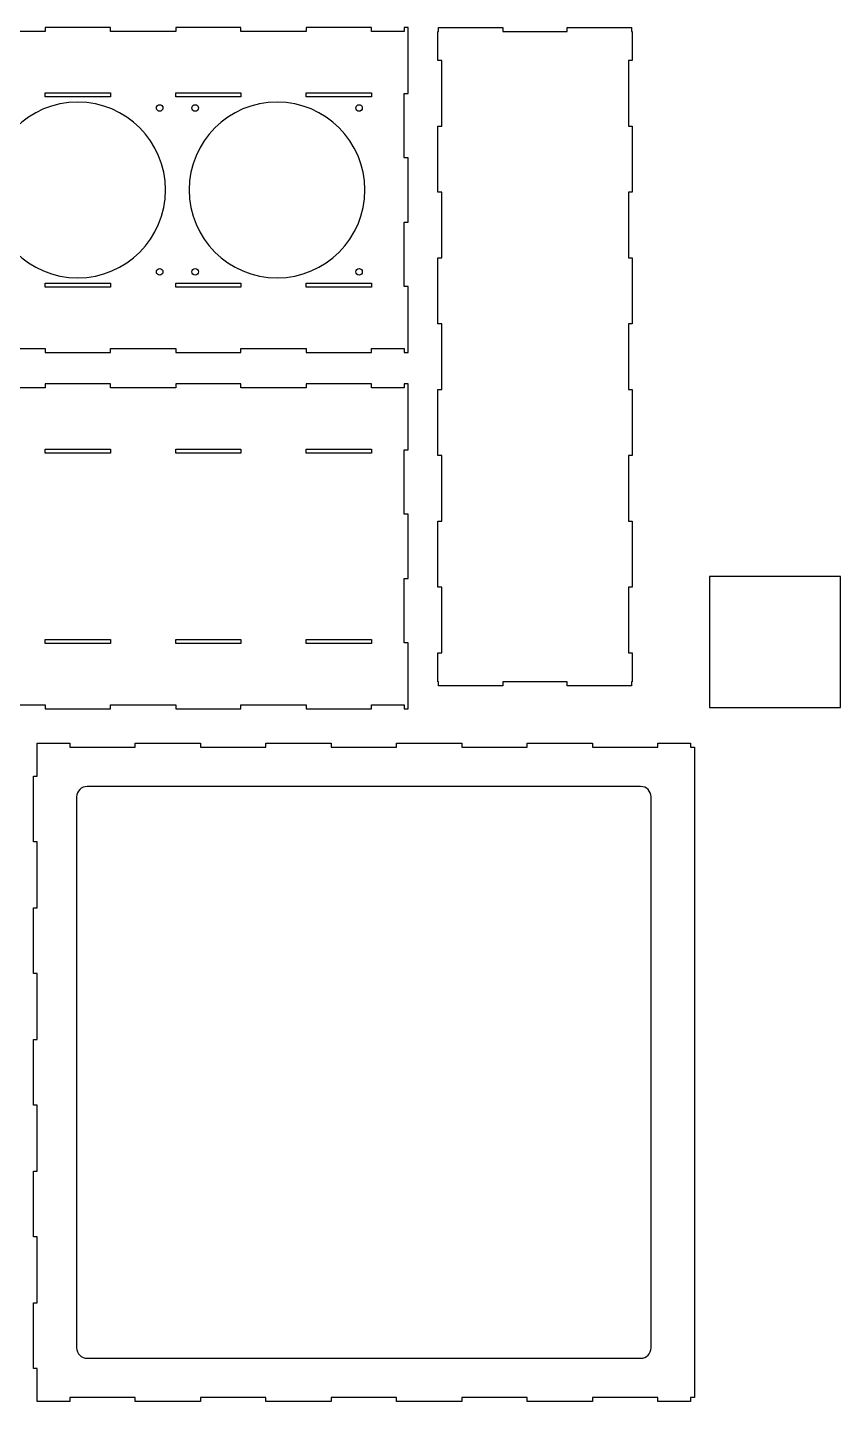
# Model space of a CAD drawing. Header units: millimetres. Extents: x -1160 to -32, y -819 to 758.
# Drawn here: x -652 to -32, y -819 to 229 of the extents above; entities that cross this region are included whole.
import ezdxf

# ---------------------------------------------------------------- set-up
doc = ezdxf.new("R2010")
doc.units = ezdxf.units.MM
doc.layers.add('Layer_1', color=7, linetype='Continuous')

msp = doc.modelspace()

# ---------------------------------------------------------------- linework, layer by layer
msp.add_lwpolyline([(-132, -290), (-32, -290), (-32, -190), (-132, -190)], close=True)
at = {"layer": 'Layer_1'}
for points, knots in [([(-364.6037, 225.6263), (-364.6037, 225.7763), (-364.6037, 228.4763), (-364.6037, 228.6263), (-364.4537, 228.6263), (-361.7537, 228.6263), (-361.6037, 228.6263), (-361.6037, 226.1105), (-361.6037, 180.8267), (-361.6037, 178.3109), (-361.7537, 178.3109), (-364.4537, 178.3109), (-364.6037, 178.3109), (-364.6037, 175.8586), (-364.6037, 131.7178), (-364.6037, 129.2655), (-364.4537, 129.2655), (-361.7537, 129.2655), (-361.6037, 129.2655), (-361.6037, 126.8132), (-361.6037, 82.6724), (-361.6037, 80.2201), (-361.7537, 80.2201), (-364.4537, 80.2201), (-364.6037, 80.2201), (-364.6037, 77.7678), (-364.6037, 33.627), (-364.6037, 31.1747), (-364.4537, 31.1747), (-361.7537, 31.1747), (-361.6037, 31.1747), (-361.6037, 28.6589), (-361.6037, -16.6249), (-361.6037, -19.1407), (-361.7537, -19.1407), (-364.4537, -19.1407), (-364.6037, -19.1407), (-364.6037, -18.9907), (-364.6037, -16.2907), (-364.6037, -16.1407), (-365.8487, -16.1407), (-388.2587, -16.1407), (-389.5037, -16.1407), (-389.5037, -16.2907), (-389.5037, -18.9907), (-389.5037, -19.1407), (-391.9937, -19.1407), (-436.8137, -19.1407), (-439.3037, -19.1407), (-439.3037, -18.9907), (-439.3037, -16.2907), (-439.3037, -16.1407), (-441.7937, -16.1407), (-486.6137, -16.1407), (-489.1037, -16.1407), (-489.1037, -16.2907), (-489.1037, -18.9907), (-489.1037, -19.1407), (-491.5937, -19.1407), (-536.4137, -19.1407), (-538.9037, -19.1407), (-538.9037, -18.9907), (-538.9037, -16.2907), (-538.9037, -16.1407), (-541.3937, -16.1407), (-586.2137, -16.1407), (-588.7037, -16.1407), (-588.7037, -16.2907), (-588.7037, -18.9907), (-588.7037, -19.1407), (-591.1937, -19.1407), (-636.0137, -19.1407), (-638.5037, -19.1407), (-638.5037, -18.9907), (-638.5037, -16.2907), (-638.5037, -16.1407), (-640.9937, -16.1407), (-685.8137, -16.1407), (-688.3037, -16.1407), (-688.3037, -16.2907), (-688.3037, -18.9907), (-688.3037, -19.1407), (-690.7937, -19.1407), (-735.6137, -19.1407), (-738.1037, -19.1407), (-738.1037, -18.9907), (-738.1037, -16.2907), (-738.1037, -16.1407), (-740.5937, -16.1407), (-785.4137, -16.1407), (-787.9037, -16.1407), (-787.9037, -16.2907), (-787.9037, -18.9907), (-787.9037, -19.1407), (-790.3937, -19.1407), (-835.2137, -19.1407), (-837.7037, -19.1407), (-837.7037, -18.9907), (-837.7037, -16.2907), (-837.7037, -16.1407), (-838.9487, -16.1407), (-861.3587, -16.1407), (-862.6037, -16.1407), (-862.6037, -16.2907), (-862.6037, -18.9907), (-862.6037, -19.1407), (-862.7537, -19.1407), (-865.4537, -19.1407), (-865.6037, -19.1407), (-865.6037, -16.6249), (-865.6037, 28.6589), (-865.6037, 31.1747), (-865.4537, 31.1747), (-862.7537, 31.1747), (-862.6037, 31.1747), (-862.6037, 33.627), (-862.6037, 77.7678), (-862.6037, 80.2201), (-862.7537, 80.2201), (-865.4537, 80.2201), (-865.6037, 80.2201), (-865.6037, 82.6724), (-865.6037, 126.8132), (-865.6037, 129.2655), (-865.4537, 129.2655), (-862.7537, 129.2655), (-862.6037, 129.2655), (-862.6037, 131.7178), (-862.6037, 175.8586), (-862.6037, 178.3109), (-862.7537, 178.3109), (-865.4537, 178.3109), (-865.6037, 178.3109), (-865.6037, 180.8267), (-865.6037, 226.1105), (-865.6037, 228.6263), (-865.4537, 228.6263), (-862.7537, 228.6263), (-862.6037, 228.6263), (-862.6037, 228.4763), (-862.6037, 225.7763), (-862.6037, 225.6263), (-861.3587, 225.6263), (-838.9487, 225.6263), (-837.7037, 225.6263), (-837.7037, 225.7763), (-837.7037, 228.4763), (-837.7037, 228.6263), (-835.2137, 228.6263), (-790.3937, 228.6263), (-787.9037, 228.6263), (-787.9037, 228.4763), (-787.9037, 225.7763), (-787.9037, 225.6263), (-785.4137, 225.6263), (-740.5937, 225.6263), (-738.1037, 225.6263), (-738.1037, 225.7763), (-738.1037, 228.4763), (-738.1037, 228.6263), (-735.6137, 228.6263), (-690.7937, 228.6263), (-688.3037, 228.6263), (-688.3037, 228.4763), (-688.3037, 225.7763), (-688.3037, 225.6263), (-685.8137, 225.6263), (-640.9937, 225.6263), (-638.5037, 225.6263), (-638.5037, 225.7763), (-638.5037, 228.4763), (-638.5037, 228.6263), (-636.0137, 228.6263), (-591.1937, 228.6263), (-588.7037, 228.6263), (-588.7037, 228.4763), (-588.7037, 225.7763), (-588.7037, 225.6263), (-586.2137, 225.6263), (-541.3937, 225.6263), (-538.9037, 225.6263), (-538.9037, 225.7763), (-538.9037, 228.4763), (-538.9037, 228.6263), (-536.4137, 228.6263), (-491.5937, 228.6263), (-489.1037, 228.6263), (-489.1037, 228.4763), (-489.1037, 225.7763), (-489.1037, 225.6263), (-486.6137, 225.6263), (-441.7937, 225.6263), (-439.3037, 225.6263), (-439.3037, 225.7763), (-439.3037, 228.4763), (-439.3037, 228.6263), (-436.8137, 228.6263), (-391.9937, 228.6263), (-389.5037, 228.6263), (-389.5037, 228.4763), (-389.5037, 225.7763), (-389.5037, 225.6263), (-388.2587, 225.6263), (-365.8487, 225.6263), (-364.6037, 225.6263)], [0, 0, 0, 0, 1, 1, 1, 2, 2, 2, 3, 3, 3, 4, 4, 4, 5, 5, 5, 6, 6, 6, 7, 7, 7, 8, 8, 8, 9, 9, 9, 10, 10, 10, 11, 11, 11, 12, 12, 12, 13, 13, 13, 14, 14, 14, 15, 15, 15, 16, 16, 16, 17, 17, 17, 18, 18, 18, 19, 19, 19, 20, 20, 20, 21, 21, 21, 22, 22, 22, 23, 23, 23, 24, 24, 24, 25, 25, 25, 26, 26, 26, 27, 27, 27, 28, 28, 28, 29, 29, 29, 30, 30, 30, 31, 31, 31, 32, 32, 32, 33, 33, 33, 34, 34, 34, 35, 35, 35, 36, 36, 36, 37, 37, 37, 38, 38, 38, 39, 39, 39, 40, 40, 40, 41, 41, 41, 42, 42, 42, 43, 43, 43, 44, 44, 44, 45, 45, 45, 46, 46, 46, 47, 47, 47, 48, 48, 48, 49, 49, 49, 50, 50, 50, 51, 51, 51, 52, 52, 52, 53, 53, 53, 54, 54, 54, 55, 55, 55, 56, 56, 56, 57, 57, 57, 58, 58, 58, 59, 59, 59, 60, 60, 60, 61, 61, 61, 62, 62, 62, 63, 63, 63, 64, 64, 64, 65, 65, 65, 66, 66, 66, 67, 67, 67, 68, 68, 68, 68]), ([(-193.7683, 203.5263), (-193.6183, 203.5263), (-190.9183, 203.5263), (-190.7683, 203.5263), (-190.7683, 204.6313), (-190.7683, 224.5213), (-190.7683, 225.6263), (-190.7956, 225.6263), (-191.2865, 225.6263), (-191.3138, 225.6263), (-191.3138, 225.7763), (-191.3138, 228.4763), (-191.3138, 228.6263), (-193.7661, 228.6263), (-237.9069, 228.6263), (-240.3592, 228.6263), (-240.3592, 228.4763), (-240.3592, 225.7763), (-240.3592, 225.6263), (-242.8115, 225.6263), (-286.9523, 225.6263), (-289.4046, 225.6263), (-289.4046, 225.7763), (-289.4046, 228.4763), (-289.4046, 228.6263), (-291.8569, 228.6263), (-335.9977, 228.6263), (-338.45, 228.6263), (-338.45, 228.4763), (-338.45, 225.7763), (-338.45, 225.6263), (-338.4773, 225.6263), (-338.9682, 225.6263), (-338.9955, 225.6263), (-338.9955, 224.5213), (-338.9955, 204.6313), (-338.9955, 203.5263), (-338.8455, 203.5263), (-336.1455, 203.5263), (-335.9955, 203.5263), (-335.9955, 201.0163), (-335.9955, 155.8363), (-335.9955, 153.3263), (-336.1455, 153.3263), (-338.8455, 153.3263), (-338.9955, 153.3263), (-338.9955, 150.8163), (-338.9955, 105.6363), (-338.9955, 103.1263), (-338.8455, 103.1263), (-336.1455, 103.1263), (-335.9955, 103.1263), (-335.9955, 100.6163), (-335.9955, 55.4363), (-335.9955, 52.9263), (-336.1455, 52.9263), (-338.8455, 52.9263), (-338.9955, 52.9263), (-338.9955, 50.4163), (-338.9955, 5.2363), (-338.9955, 2.7263), (-338.8455, 2.7263), (-336.1455, 2.7263), (-335.9955, 2.7263), (-335.9955, 0.2163), (-335.9955, -44.9637), (-335.9955, -47.4737), (-336.1455, -47.4737), (-338.8455, -47.4737), (-338.9955, -47.4737), (-338.9955, -49.9837), (-338.9955, -95.1637), (-338.9955, -97.6737), (-338.8455, -97.6737), (-336.1455, -97.6737), (-335.9955, -97.6737), (-335.9955, -100.1837), (-335.9955, -145.3637), (-335.9955, -147.8737), (-336.1455, -147.8737), (-338.8455, -147.8737), (-338.9955, -147.8737), (-338.9955, -150.3837), (-338.9955, -195.5637), (-338.9955, -198.0737), (-338.8455, -198.0737), (-336.1455, -198.0737), (-335.9955, -198.0737), (-335.9955, -200.5837), (-335.9955, -245.7637), (-335.9955, -248.2737), (-336.1455, -248.2737), (-338.8455, -248.2737), (-338.9955, -248.2737), (-338.9955, -249.3787), (-338.9955, -269.2687), (-338.9955, -270.3737), (-338.9682, -270.3737), (-338.4773, -270.3737), (-338.45, -270.3737), (-338.45, -270.5237), (-338.45, -273.2237), (-338.45, -273.3737), (-335.9977, -273.3737), (-291.8569, -273.3737), (-289.4046, -273.3737), (-289.4046, -273.2237), (-289.4046, -270.5237), (-289.4046, -270.3737), (-286.9523, -270.3737), (-242.8115, -270.3737), (-240.3592, -270.3737), (-240.3592, -270.5237), (-240.3592, -273.2237), (-240.3592, -273.3737), (-237.9069, -273.3737), (-193.7661, -273.3737), (-191.3138, -273.3737), (-191.3138, -273.2237), (-191.3138, -270.5237), (-191.3138, -270.3737), (-191.2865, -270.3737), (-190.7956, -270.3737), (-190.7683, -270.3737), (-190.7683, -269.2687), (-190.7683, -249.3787), (-190.7683, -248.2737), (-190.9183, -248.2737), (-193.6183, -248.2737), (-193.7683, -248.2737), (-193.7683, -245.7637), (-193.7683, -200.5837), (-193.7683, -198.0737), (-193.6183, -198.0737), (-190.9183, -198.0737), (-190.7683, -198.0737), (-190.7683, -195.5637), (-190.7683, -150.3837), (-190.7683, -147.8737), (-190.9183, -147.8737), (-193.6183, -147.8737), (-193.7683, -147.8737), (-193.7683, -145.3637), (-193.7683, -100.1837), (-193.7683, -97.6737), (-193.6183, -97.6737), (-190.9183, -97.6737), (-190.7683, -97.6737), (-190.7683, -95.1637), (-190.7683, -49.9837), (-190.7683, -47.4737), (-190.9183, -47.4737), (-193.6183, -47.4737), (-193.7683, -47.4737), (-193.7683, -44.9637), (-193.7683, 0.2163), (-193.7683, 2.7263), (-193.6183, 2.7263), (-190.9183, 2.7263), (-190.7683, 2.7263), (-190.7683, 5.2363), (-190.7683, 50.4163), (-190.7683, 52.9263), (-190.9183, 52.9263), (-193.6183, 52.9263), (-193.7683, 52.9263), (-193.7683, 55.4363), (-193.7683, 100.6163), (-193.7683, 103.1263), (-193.6183, 103.1263), (-190.9183, 103.1263), (-190.7683, 103.1263), (-190.7683, 105.6363), (-190.7683, 150.8163), (-190.7683, 153.3263), (-190.9183, 153.3263), (-193.6183, 153.3263), (-193.7683, 153.3263), (-193.7683, 155.8363), (-193.7683, 201.0163), (-193.7683, 203.5263)], [0, 0, 0, 0, 1, 1, 1, 2, 2, 2, 3, 3, 3, 4, 4, 4, 5, 5, 5, 6, 6, 6, 7, 7, 7, 8, 8, 8, 9, 9, 9, 10, 10, 10, 11, 11, 11, 12, 12, 12, 13, 13, 13, 14, 14, 14, 15, 15, 15, 16, 16, 16, 17, 17, 17, 18, 18, 18, 19, 19, 19, 20, 20, 20, 21, 21, 21, 22, 22, 22, 23, 23, 23, 24, 24, 24, 25, 25, 25, 26, 26, 26, 27, 27, 27, 28, 28, 28, 29, 29, 29, 30, 30, 30, 31, 31, 31, 32, 32, 32, 33, 33, 33, 34, 34, 34, 35, 35, 35, 36, 36, 36, 37, 37, 37, 38, 38, 38, 39, 39, 39, 40, 40, 40, 41, 41, 41, 42, 42, 42, 43, 43, 43, 44, 44, 44, 45, 45, 45, 46, 46, 46, 47, 47, 47, 48, 48, 48, 49, 49, 49, 50, 50, 50, 51, 51, 51, 52, 52, 52, 53, 53, 53, 54, 54, 54, 55, 55, 55, 56, 56, 56, 57, 57, 57, 58, 58, 58, 59, 59, 59, 60, 60, 60, 60]), ([(-588.7037, 175.8564), (-588.7037, 176.0064), (-588.7037, 178.7064), (-588.7037, 178.8564), (-591.1937, 178.8564), (-636.0137, 178.8564), (-638.5037, 178.8564), (-638.5037, 178.7064), (-638.5037, 176.0064), (-638.5037, 175.8564), (-636.0137, 175.8564), (-591.1937, 175.8564), (-588.7037, 175.8564)], [0, 0, 0, 0, 1, 1, 1, 2, 2, 2, 3, 3, 3, 4, 4, 4, 4]), ([(-489.1037, 175.8564), (-489.1037, 176.0064), (-489.1037, 178.7064), (-489.1037, 178.8564), (-491.5937, 178.8564), (-536.4137, 178.8564), (-538.9037, 178.8564), (-538.9037, 178.7064), (-538.9037, 176.0064), (-538.9037, 175.8564), (-536.4137, 175.8564), (-491.5937, 175.8564), (-489.1037, 175.8564)], [0, 0, 0, 0, 1, 1, 1, 2, 2, 2, 3, 3, 3, 4, 4, 4, 4]), ([(-389.5037, 175.8564), (-389.5037, 176.0064), (-389.5037, 178.7064), (-389.5037, 178.8564), (-391.9937, 178.8564), (-436.8137, 178.8564), (-439.3037, 178.8564), (-439.3037, 178.7064), (-439.3037, 176.0064), (-439.3037, 175.8564), (-436.8137, 175.8564), (-391.9937, 175.8564), (-389.5037, 175.8564)], [0, 0, 0, 0, 1, 1, 1, 2, 2, 2, 3, 3, 3, 4, 4, 4, 4]), ([(-680.6037, 104.7428), (-680.6037, 141.7458), (-650.6067, 171.7428), (-613.6037, 171.7428), (-576.6007, 171.7428), (-546.6037, 141.7458), (-546.6037, 104.7428), (-546.6037, 67.7398), (-576.6007, 37.7428), (-613.6037, 37.7428), (-650.6067, 37.7428), (-680.6037, 67.7398), (-680.6037, 104.7428)], [0, 0, 0, 0, 1, 1, 1, 2, 2, 2, 3, 3, 3, 4, 4, 4, 4]), ([(-548.6037, 167.2428), (-548.6037, 168.6235), (-549.723, 169.7428), (-551.1037, 169.7428), (-552.4844, 169.7428), (-553.6037, 168.6235), (-553.6037, 167.2428), (-553.6037, 165.8621), (-552.4844, 164.7428), (-551.1037, 164.7428), (-549.723, 164.7428), (-548.6037, 165.8621), (-548.6037, 167.2428)], [0, 0, 0, 0, 1, 1, 1, 2, 2, 2, 3, 3, 3, 4, 4, 4, 4]), ([(-528.6037, 104.7428), (-528.6037, 141.7458), (-498.6067, 171.7428), (-461.6037, 171.7428), (-424.6007, 171.7428), (-394.6037, 141.7458), (-394.6037, 104.7428), (-394.6037, 67.7398), (-424.6007, 37.7428), (-461.6037, 37.7428), (-498.6067, 37.7428), (-528.6037, 67.7398), (-528.6037, 104.7428)], [0, 0, 0, 0, 1, 1, 1, 2, 2, 2, 3, 3, 3, 4, 4, 4, 4]), ([(-521.6037, 167.2428), (-521.6037, 168.6235), (-522.723, 169.7428), (-524.1037, 169.7428), (-525.4844, 169.7428), (-526.6037, 168.6235), (-526.6037, 167.2428), (-526.6037, 165.8621), (-525.4844, 164.7428), (-524.1037, 164.7428), (-522.723, 164.7428), (-521.6037, 165.8621), (-521.6037, 167.2428)], [0, 0, 0, 0, 1, 1, 1, 2, 2, 2, 3, 3, 3, 4, 4, 4, 4]), ([(-396.6037, 167.2428), (-396.6037, 168.6235), (-397.723, 169.7428), (-399.1037, 169.7428), (-400.4844, 169.7428), (-401.6037, 168.6235), (-401.6037, 167.2428), (-401.6037, 165.8621), (-400.4844, 164.7428), (-399.1037, 164.7428), (-397.723, 164.7428), (-396.6037, 165.8621), (-396.6037, 167.2428)], [0, 0, 0, 0, 1, 1, 1, 2, 2, 2, 3, 3, 3, 4, 4, 4, 4]), ([(-548.6037, 42.2428), (-548.6037, 43.6235), (-549.723, 44.7428), (-551.1037, 44.7428), (-552.4844, 44.7428), (-553.6037, 43.6235), (-553.6037, 42.2428), (-553.6037, 40.8621), (-552.4844, 39.7428), (-551.1037, 39.7428), (-549.723, 39.7428), (-548.6037, 40.8621), (-548.6037, 42.2428)], [0, 0, 0, 0, 1, 1, 1, 2, 2, 2, 3, 3, 3, 4, 4, 4, 4]), ([(-521.6037, 42.2428), (-521.6037, 43.6235), (-522.723, 44.7428), (-524.1037, 44.7428), (-525.4844, 44.7428), (-526.6037, 43.6235), (-526.6037, 42.2428), (-526.6037, 40.8621), (-525.4844, 39.7428), (-524.1037, 39.7428), (-522.723, 39.7428), (-521.6037, 40.8621), (-521.6037, 42.2428)], [0, 0, 0, 0, 1, 1, 1, 2, 2, 2, 3, 3, 3, 4, 4, 4, 4]), ([(-396.6037, 42.2428), (-396.6037, 43.6235), (-397.723, 44.7428), (-399.1037, 44.7428), (-400.4844, 44.7428), (-401.6037, 43.6235), (-401.6037, 42.2428), (-401.6037, 40.8621), (-400.4844, 39.7428), (-399.1037, 39.7428), (-397.723, 39.7428), (-396.6037, 40.8621), (-396.6037, 42.2428)], [0, 0, 0, 0, 1, 1, 1, 2, 2, 2, 3, 3, 3, 4, 4, 4, 4]), ([(-588.7037, 30.6292), (-588.7037, 30.7792), (-588.7037, 33.4792), (-588.7037, 33.6292), (-591.1937, 33.6292), (-636.0137, 33.6292), (-638.5037, 33.6292), (-638.5037, 33.4792), (-638.5037, 30.7792), (-638.5037, 30.6292), (-636.0137, 30.6292), (-591.1937, 30.6292), (-588.7037, 30.6292)], [0, 0, 0, 0, 1, 1, 1, 2, 2, 2, 3, 3, 3, 4, 4, 4, 4]), ([(-489.1037, 30.6292), (-489.1037, 30.7792), (-489.1037, 33.4792), (-489.1037, 33.6292), (-491.5937, 33.6292), (-536.4137, 33.6292), (-538.9037, 33.6292), (-538.9037, 33.4792), (-538.9037, 30.7792), (-538.9037, 30.6292), (-536.4137, 30.6292), (-491.5937, 30.6292), (-489.1037, 30.6292)], [0, 0, 0, 0, 1, 1, 1, 2, 2, 2, 3, 3, 3, 4, 4, 4, 4]), ([(-389.5037, 30.6292), (-389.5037, 30.7792), (-389.5037, 33.4792), (-389.5037, 33.6292), (-391.9937, 33.6292), (-436.8137, 33.6292), (-439.3037, 33.6292), (-439.3037, 33.4792), (-439.3037, 30.7792), (-439.3037, 30.6292), (-436.8137, 30.6292), (-391.9937, 30.6292), (-389.5037, 30.6292)], [0, 0, 0, 0, 1, 1, 1, 2, 2, 2, 3, 3, 3, 4, 4, 4, 4]), ([(-364.6037, -46.1314), (-364.6037, -45.9814), (-364.6037, -43.2814), (-364.6037, -43.1314), (-364.4537, -43.1314), (-361.7537, -43.1314), (-361.6037, -43.1314), (-361.6037, -45.6472), (-361.6037, -90.931), (-361.6037, -93.4468), (-361.7537, -93.4468), (-364.4537, -93.4468), (-364.6037, -93.4468), (-364.6037, -95.8991), (-364.6037, -140.0399), (-364.6037, -142.4922), (-364.4537, -142.4922), (-361.7537, -142.4922), (-361.6037, -142.4922), (-361.6037, -144.9445), (-361.6037, -189.0853), (-361.6037, -191.5376), (-361.7537, -191.5376), (-364.4537, -191.5376), (-364.6037, -191.5376), (-364.6037, -193.9899), (-364.6037, -238.1307), (-364.6037, -240.583), (-364.4537, -240.583), (-361.7537, -240.583), (-361.6037, -240.583), (-361.6037, -243.0988), (-361.6037, -288.3826), (-361.6037, -290.8984), (-361.7537, -290.8984), (-364.4537, -290.8984), (-364.6037, -290.8984), (-364.6037, -290.7484), (-364.6037, -288.0484), (-364.6037, -287.8984), (-365.8487, -287.8984), (-388.2587, -287.8984), (-389.5037, -287.8984), (-389.5037, -288.0484), (-389.5037, -290.7484), (-389.5037, -290.8984), (-391.9937, -290.8984), (-436.8137, -290.8984), (-439.3037, -290.8984), (-439.3037, -290.7484), (-439.3037, -288.0484), (-439.3037, -287.8984), (-441.7937, -287.8984), (-486.6137, -287.8984), (-489.1037, -287.8984), (-489.1037, -288.0484), (-489.1037, -290.7484), (-489.1037, -290.8984), (-491.5937, -290.8984), (-536.4137, -290.8984), (-538.9037, -290.8984), (-538.9037, -290.7484), (-538.9037, -288.0484), (-538.9037, -287.8984), (-541.3937, -287.8984), (-586.2137, -287.8984), (-588.7037, -287.8984), (-588.7037, -288.0484), (-588.7037, -290.7484), (-588.7037, -290.8984), (-591.1937, -290.8984), (-636.0137, -290.8984), (-638.5037, -290.8984), (-638.5037, -290.7484), (-638.5037, -288.0484), (-638.5037, -287.8984), (-640.9937, -287.8984), (-685.8137, -287.8984), (-688.3037, -287.8984), (-688.3037, -288.0484), (-688.3037, -290.7484), (-688.3037, -290.8984), (-690.7937, -290.8984), (-735.6137, -290.8984), (-738.1037, -290.8984), (-738.1037, -290.7484), (-738.1037, -288.0484), (-738.1037, -287.8984), (-740.5937, -287.8984), (-785.4137, -287.8984), (-787.9037, -287.8984), (-787.9037, -288.0484), (-787.9037, -290.7484), (-787.9037, -290.8984), (-790.3937, -290.8984), (-835.2137, -290.8984), (-837.7037, -290.8984), (-837.7037, -290.7484), (-837.7037, -288.0484), (-837.7037, -287.8984), (-838.9487, -287.8984), (-861.3587, -287.8984), (-862.6037, -287.8984), (-862.6037, -288.0484), (-862.6037, -290.7484), (-862.6037, -290.8984), (-862.7537, -290.8984), (-865.4537, -290.8984), (-865.6037, -290.8984), (-865.6037, -288.3826), (-865.6037, -243.0988), (-865.6037, -240.583), (-865.4537, -240.583), (-862.7537, -240.583), (-862.6037, -240.583), (-862.6037, -238.1307), (-862.6037, -193.9899), (-862.6037, -191.5376), (-862.7537, -191.5376), (-865.4537, -191.5376), (-865.6037, -191.5376), (-865.6037, -189.0853), (-865.6037, -144.9445), (-865.6037, -142.4922), (-865.4537, -142.4922), (-862.7537, -142.4922), (-862.6037, -142.4922), (-862.6037, -140.0399), (-862.6037, -95.8991), (-862.6037, -93.4468), (-862.7537, -93.4468), (-865.4537, -93.4468), (-865.6037, -93.4468), (-865.6037, -90.931), (-865.6037, -45.6472), (-865.6037, -43.1314), (-865.4537, -43.1314), (-862.7537, -43.1314), (-862.6037, -43.1314), (-862.6037, -43.2814), (-862.6037, -45.9814), (-862.6037, -46.1314), (-861.3587, -46.1314), (-838.9487, -46.1314), (-837.7037, -46.1314), (-837.7037, -45.9814), (-837.7037, -43.2814), (-837.7037, -43.1314), (-835.2137, -43.1314), (-790.3937, -43.1314), (-787.9037, -43.1314), (-787.9037, -43.2814), (-787.9037, -45.9814), (-787.9037, -46.1314), (-785.4137, -46.1314), (-740.5937, -46.1314), (-738.1037, -46.1314), (-738.1037, -45.9814), (-738.1037, -43.2814), (-738.1037, -43.1314), (-735.6137, -43.1314), (-690.7937, -43.1314), (-688.3037, -43.1314), (-688.3037, -43.2814), (-688.3037, -45.9814), (-688.3037, -46.1314), (-685.8137, -46.1314), (-640.9937, -46.1314), (-638.5037, -46.1314), (-638.5037, -45.9814), (-638.5037, -43.2814), (-638.5037, -43.1314), (-636.0137, -43.1314), (-591.1937, -43.1314), (-588.7037, -43.1314), (-588.7037, -43.2814), (-588.7037, -45.9814), (-588.7037, -46.1314), (-586.2137, -46.1314), (-541.3937, -46.1314), (-538.9037, -46.1314), (-538.9037, -45.9814), (-538.9037, -43.2814), (-538.9037, -43.1314), (-536.4137, -43.1314), (-491.5937, -43.1314), (-489.1037, -43.1314), (-489.1037, -43.2814), (-489.1037, -45.9814), (-489.1037, -46.1314), (-486.6137, -46.1314), (-441.7937, -46.1314), (-439.3037, -46.1314), (-439.3037, -45.9814), (-439.3037, -43.2814), (-439.3037, -43.1314), (-436.8137, -43.1314), (-391.9937, -43.1314), (-389.5037, -43.1314), (-389.5037, -43.2814), (-389.5037, -45.9814), (-389.5037, -46.1314), (-388.2587, -46.1314), (-365.8487, -46.1314), (-364.6037, -46.1314)], [0, 0, 0, 0, 1, 1, 1, 2, 2, 2, 3, 3, 3, 4, 4, 4, 5, 5, 5, 6, 6, 6, 7, 7, 7, 8, 8, 8, 9, 9, 9, 10, 10, 10, 11, 11, 11, 12, 12, 12, 13, 13, 13, 14, 14, 14, 15, 15, 15, 16, 16, 16, 17, 17, 17, 18, 18, 18, 19, 19, 19, 20, 20, 20, 21, 21, 21, 22, 22, 22, 23, 23, 23, 24, 24, 24, 25, 25, 25, 26, 26, 26, 27, 27, 27, 28, 28, 28, 29, 29, 29, 30, 30, 30, 31, 31, 31, 32, 32, 32, 33, 33, 33, 34, 34, 34, 35, 35, 35, 36, 36, 36, 37, 37, 37, 38, 38, 38, 39, 39, 39, 40, 40, 40, 41, 41, 41, 42, 42, 42, 43, 43, 43, 44, 44, 44, 45, 45, 45, 46, 46, 46, 47, 47, 47, 48, 48, 48, 49, 49, 49, 50, 50, 50, 51, 51, 51, 52, 52, 52, 53, 53, 53, 54, 54, 54, 55, 55, 55, 56, 56, 56, 57, 57, 57, 58, 58, 58, 59, 59, 59, 60, 60, 60, 61, 61, 61, 62, 62, 62, 63, 63, 63, 64, 64, 64, 65, 65, 65, 66, 66, 66, 67, 67, 67, 68, 68, 68, 68]), ([(-588.7037, -95.9013), (-588.7037, -95.7513), (-588.7037, -93.0513), (-588.7037, -92.9013), (-591.1937, -92.9013), (-636.0137, -92.9013), (-638.5037, -92.9013), (-638.5037, -93.0513), (-638.5037, -95.7513), (-638.5037, -95.9013), (-636.0137, -95.9013), (-591.1937, -95.9013), (-588.7037, -95.9013)], [0, 0, 0, 0, 1, 1, 1, 2, 2, 2, 3, 3, 3, 4, 4, 4, 4]), ([(-489.1037, -95.9013), (-489.1037, -95.7513), (-489.1037, -93.0513), (-489.1037, -92.9013), (-491.5937, -92.9013), (-536.4137, -92.9013), (-538.9037, -92.9013), (-538.9037, -93.0513), (-538.9037, -95.7513), (-538.9037, -95.9013), (-536.4137, -95.9013), (-491.5937, -95.9013), (-489.1037, -95.9013)], [0, 0, 0, 0, 1, 1, 1, 2, 2, 2, 3, 3, 3, 4, 4, 4, 4]), ([(-389.5037, -95.9013), (-389.5037, -95.7513), (-389.5037, -93.0513), (-389.5037, -92.9013), (-391.9937, -92.9013), (-436.8137, -92.9013), (-439.3037, -92.9013), (-439.3037, -93.0513), (-439.3037, -95.7513), (-439.3037, -95.9013), (-436.8137, -95.9013), (-391.9937, -95.9013), (-389.5037, -95.9013)], [0, 0, 0, 0, 1, 1, 1, 2, 2, 2, 3, 3, 3, 4, 4, 4, 4]), ([(-588.7037, -241.1285), (-588.7037, -240.9785), (-588.7037, -238.2785), (-588.7037, -238.1285), (-591.1937, -238.1285), (-636.0137, -238.1285), (-638.5037, -238.1285), (-638.5037, -238.2785), (-638.5037, -240.9785), (-638.5037, -241.1285), (-636.0137, -241.1285), (-591.1937, -241.1285), (-588.7037, -241.1285)], [0, 0, 0, 0, 1, 1, 1, 2, 2, 2, 3, 3, 3, 4, 4, 4, 4]), ([(-489.1037, -241.1285), (-489.1037, -240.9785), (-489.1037, -238.2785), (-489.1037, -238.1285), (-491.5937, -238.1285), (-536.4137, -238.1285), (-538.9037, -238.1285), (-538.9037, -238.2785), (-538.9037, -240.9785), (-538.9037, -241.1285), (-536.4137, -241.1285), (-491.5937, -241.1285), (-489.1037, -241.1285)], [0, 0, 0, 0, 1, 1, 1, 2, 2, 2, 3, 3, 3, 4, 4, 4, 4]), ([(-389.5037, -241.1285), (-389.5037, -240.9785), (-389.5037, -238.2785), (-389.5037, -238.1285), (-391.9937, -238.1285), (-436.8137, -238.1285), (-439.3037, -238.1285), (-439.3037, -238.2785), (-439.3037, -240.9785), (-439.3037, -241.1285), (-436.8137, -241.1285), (-391.9937, -241.1285), (-389.5037, -241.1285)], [0, 0, 0, 0, 1, 1, 1, 2, 2, 2, 3, 3, 3, 4, 4, 4, 4]), ([(-146.4238, -816.1291), (-146.2738, -816.1291), (-143.5738, -816.1291), (-143.4238, -816.1291), (-143.4238, -791.3291), (-143.4238, -344.9291), (-143.4238, -320.1291), (-143.5738, -320.1291), (-146.2738, -320.1291), (-146.4238, -320.1291), (-146.4238, -319.9791), (-146.4238, -317.2791), (-146.4238, -317.1291), (-147.6688, -317.1291), (-170.0788, -317.1291), (-171.3238, -317.1291), (-171.3238, -317.2791), (-171.3238, -319.9791), (-171.3238, -320.1291), (-173.8138, -320.1291), (-218.6338, -320.1291), (-221.1238, -320.1291), (-221.1238, -319.9791), (-221.1238, -317.2791), (-221.1238, -317.1291), (-223.6138, -317.1291), (-268.4338, -317.1291), (-270.9238, -317.1291), (-270.9238, -317.2791), (-270.9238, -319.9791), (-270.9238, -320.1291), (-273.4138, -320.1291), (-318.2338, -320.1291), (-320.7238, -320.1291), (-320.7238, -319.9791), (-320.7238, -317.2791), (-320.7238, -317.1291), (-323.2138, -317.1291), (-368.0338, -317.1291), (-370.5238, -317.1291), (-370.5238, -317.2791), (-370.5238, -319.9791), (-370.5238, -320.1291), (-373.0138, -320.1291), (-417.8338, -320.1291), (-420.3238, -320.1291), (-420.3238, -319.9791), (-420.3238, -317.2791), (-420.3238, -317.1291), (-422.8138, -317.1291), (-467.6338, -317.1291), (-470.1238, -317.1291), (-470.1238, -317.2791), (-470.1238, -319.9791), (-470.1238, -320.1291), (-472.6138, -320.1291), (-517.4338, -320.1291), (-519.9238, -320.1291), (-519.9238, -319.9791), (-519.9238, -317.2791), (-519.9238, -317.1291), (-522.4138, -317.1291), (-567.2338, -317.1291), (-569.7238, -317.1291), (-569.7238, -317.2791), (-569.7238, -319.9791), (-569.7238, -320.1291), (-572.2138, -320.1291), (-617.0338, -320.1291), (-619.5238, -320.1291), (-619.5238, -319.9791), (-619.5238, -317.2791), (-619.5238, -317.1291), (-620.7688, -317.1291), (-643.1788, -317.1291), (-644.4238, -317.1291), (-644.4238, -317.2791), (-644.4238, -319.9791), (-644.4238, -320.1291), (-644.4238, -321.2341), (-644.4238, -341.1241), (-644.4238, -342.2291), (-644.5738, -342.2291), (-647.2738, -342.2291), (-647.4238, -342.2291), (-647.4238, -344.7391), (-647.4238, -389.9191), (-647.4238, -392.4291), (-647.2738, -392.4291), (-644.5738, -392.4291), (-644.4238, -392.4291), (-644.4238, -394.9391), (-644.4238, -440.1191), (-644.4238, -442.6291), (-644.5738, -442.6291), (-647.2738, -442.6291), (-647.4238, -442.6291), (-647.4238, -445.1391), (-647.4238, -490.3191), (-647.4238, -492.8291), (-647.2738, -492.8291), (-644.5738, -492.8291), (-644.4238, -492.8291), (-644.4238, -495.3391), (-644.4238, -540.5191), (-644.4238, -543.0291), (-644.5738, -543.0291), (-647.2738, -543.0291), (-647.4238, -543.0291), (-647.4238, -545.5391), (-647.4238, -590.7191), (-647.4238, -593.2291), (-647.2738, -593.2291), (-644.5738, -593.2291), (-644.4238, -593.2291), (-644.4238, -595.7391), (-644.4238, -640.9191), (-644.4238, -643.4291), (-644.5738, -643.4291), (-647.2738, -643.4291), (-647.4238, -643.4291), (-647.4238, -645.9391), (-647.4238, -691.1191), (-647.4238, -693.6291), (-647.2738, -693.6291), (-644.5738, -693.6291), (-644.4238, -693.6291), (-644.4238, -696.1391), (-644.4238, -741.3191), (-644.4238, -743.8291), (-644.5738, -743.8291), (-647.2738, -743.8291), (-647.4238, -743.8291), (-647.4238, -746.3391), (-647.4238, -791.5191), (-647.4238, -794.0291), (-647.2738, -794.0291), (-644.5738, -794.0291), (-644.4238, -794.0291), (-644.4238, -795.1341), (-644.4238, -815.0241), (-644.4238, -816.1291), (-644.4238, -816.2791), (-644.4238, -818.9791), (-644.4238, -819.1291), (-643.1788, -819.1291), (-620.7688, -819.1291), (-619.5238, -819.1291), (-619.5238, -818.9791), (-619.5238, -816.2791), (-619.5238, -816.1291), (-617.0338, -816.1291), (-572.2138, -816.1291), (-569.7238, -816.1291), (-569.7238, -816.2791), (-569.7238, -818.9791), (-569.7238, -819.1291), (-567.2338, -819.1291), (-522.4138, -819.1291), (-519.9238, -819.1291), (-519.9238, -818.9791), (-519.9238, -816.2791), (-519.9238, -816.1291), (-517.4338, -816.1291), (-472.6138, -816.1291), (-470.1238, -816.1291), (-470.1238, -816.2791), (-470.1238, -818.9791), (-470.1238, -819.1291), (-467.6338, -819.1291), (-422.8138, -819.1291), (-420.3238, -819.1291), (-420.3238, -818.9791), (-420.3238, -816.2791), (-420.3238, -816.1291), (-417.8338, -816.1291), (-373.0138, -816.1291), (-370.5238, -816.1291), (-370.5238, -816.2791), (-370.5238, -818.9791), (-370.5238, -819.1291), (-368.0338, -819.1291), (-323.2138, -819.1291), (-320.7238, -819.1291), (-320.7238, -818.9791), (-320.7238, -816.2791), (-320.7238, -816.1291), (-318.2338, -816.1291), (-273.4138, -816.1291), (-270.9238, -816.1291), (-270.9238, -816.2791), (-270.9238, -818.9791), (-270.9238, -819.1291), (-268.4338, -819.1291), (-223.6138, -819.1291), (-221.1238, -819.1291), (-221.1238, -818.9791), (-221.1238, -816.2791), (-221.1238, -816.1291), (-218.6338, -816.1291), (-173.8138, -816.1291), (-171.3238, -816.1291), (-171.3238, -816.2791), (-171.3238, -818.9791), (-171.3238, -819.1291), (-170.0788, -819.1291), (-147.6688, -819.1291), (-146.4238, -819.1291), (-146.4238, -818.9791), (-146.4238, -816.2791), (-146.4238, -816.1291)], [0, 0, 0, 0, 1, 1, 1, 2, 2, 2, 3, 3, 3, 4, 4, 4, 5, 5, 5, 6, 6, 6, 7, 7, 7, 8, 8, 8, 9, 9, 9, 10, 10, 10, 11, 11, 11, 12, 12, 12, 13, 13, 13, 14, 14, 14, 15, 15, 15, 16, 16, 16, 17, 17, 17, 18, 18, 18, 19, 19, 19, 20, 20, 20, 21, 21, 21, 22, 22, 22, 23, 23, 23, 24, 24, 24, 25, 25, 25, 26, 26, 26, 27, 27, 27, 28, 28, 28, 29, 29, 29, 30, 30, 30, 31, 31, 31, 32, 32, 32, 33, 33, 33, 34, 34, 34, 35, 35, 35, 36, 36, 36, 37, 37, 37, 38, 38, 38, 39, 39, 39, 40, 40, 40, 41, 41, 41, 42, 42, 42, 43, 43, 43, 44, 44, 44, 45, 45, 45, 46, 46, 46, 47, 47, 47, 48, 48, 48, 49, 49, 49, 50, 50, 50, 51, 51, 51, 52, 52, 52, 53, 53, 53, 54, 54, 54, 55, 55, 55, 56, 56, 56, 57, 57, 57, 58, 58, 58, 59, 59, 59, 60, 60, 60, 61, 61, 61, 62, 62, 62, 63, 63, 63, 64, 64, 64, 65, 65, 65, 66, 66, 66, 67, 67, 67, 68, 68, 68, 69, 69, 69, 70, 70, 70, 70]), ([(-606.4238, -350.1291), (-585.3238, -350.1291), (-205.5238, -350.1291), (-184.4238, -350.1291), (-180.0176, -350.1291), (-176.4238, -353.6741), (-176.4238, -358.0205), (-176.4238, -379.0314), (-176.4238, -757.2268), (-176.4238, -778.2377), (-176.4238, -782.5841), (-180.0176, -786.1291), (-184.4238, -786.1291), (-205.5238, -786.1291), (-585.3238, -786.1291), (-606.4238, -786.1291), (-610.83, -786.1291), (-614.4238, -782.5841), (-614.4238, -778.2377), (-614.4238, -757.2268), (-614.4238, -379.0314), (-614.4238, -358.0205), (-614.4238, -353.6741), (-610.83, -350.1291), (-606.4238, -350.1291)], [0, 0, 0, 0, 1, 1, 1, 2, 2, 2, 3, 3, 3, 4, 4, 4, 5, 5, 5, 6, 6, 6, 7, 7, 7, 8, 8, 8, 8])]:
    msp.add_open_spline(points, degree=3, knots=knots, dxfattribs=at)

doc.saveas('drawing.dxf')
